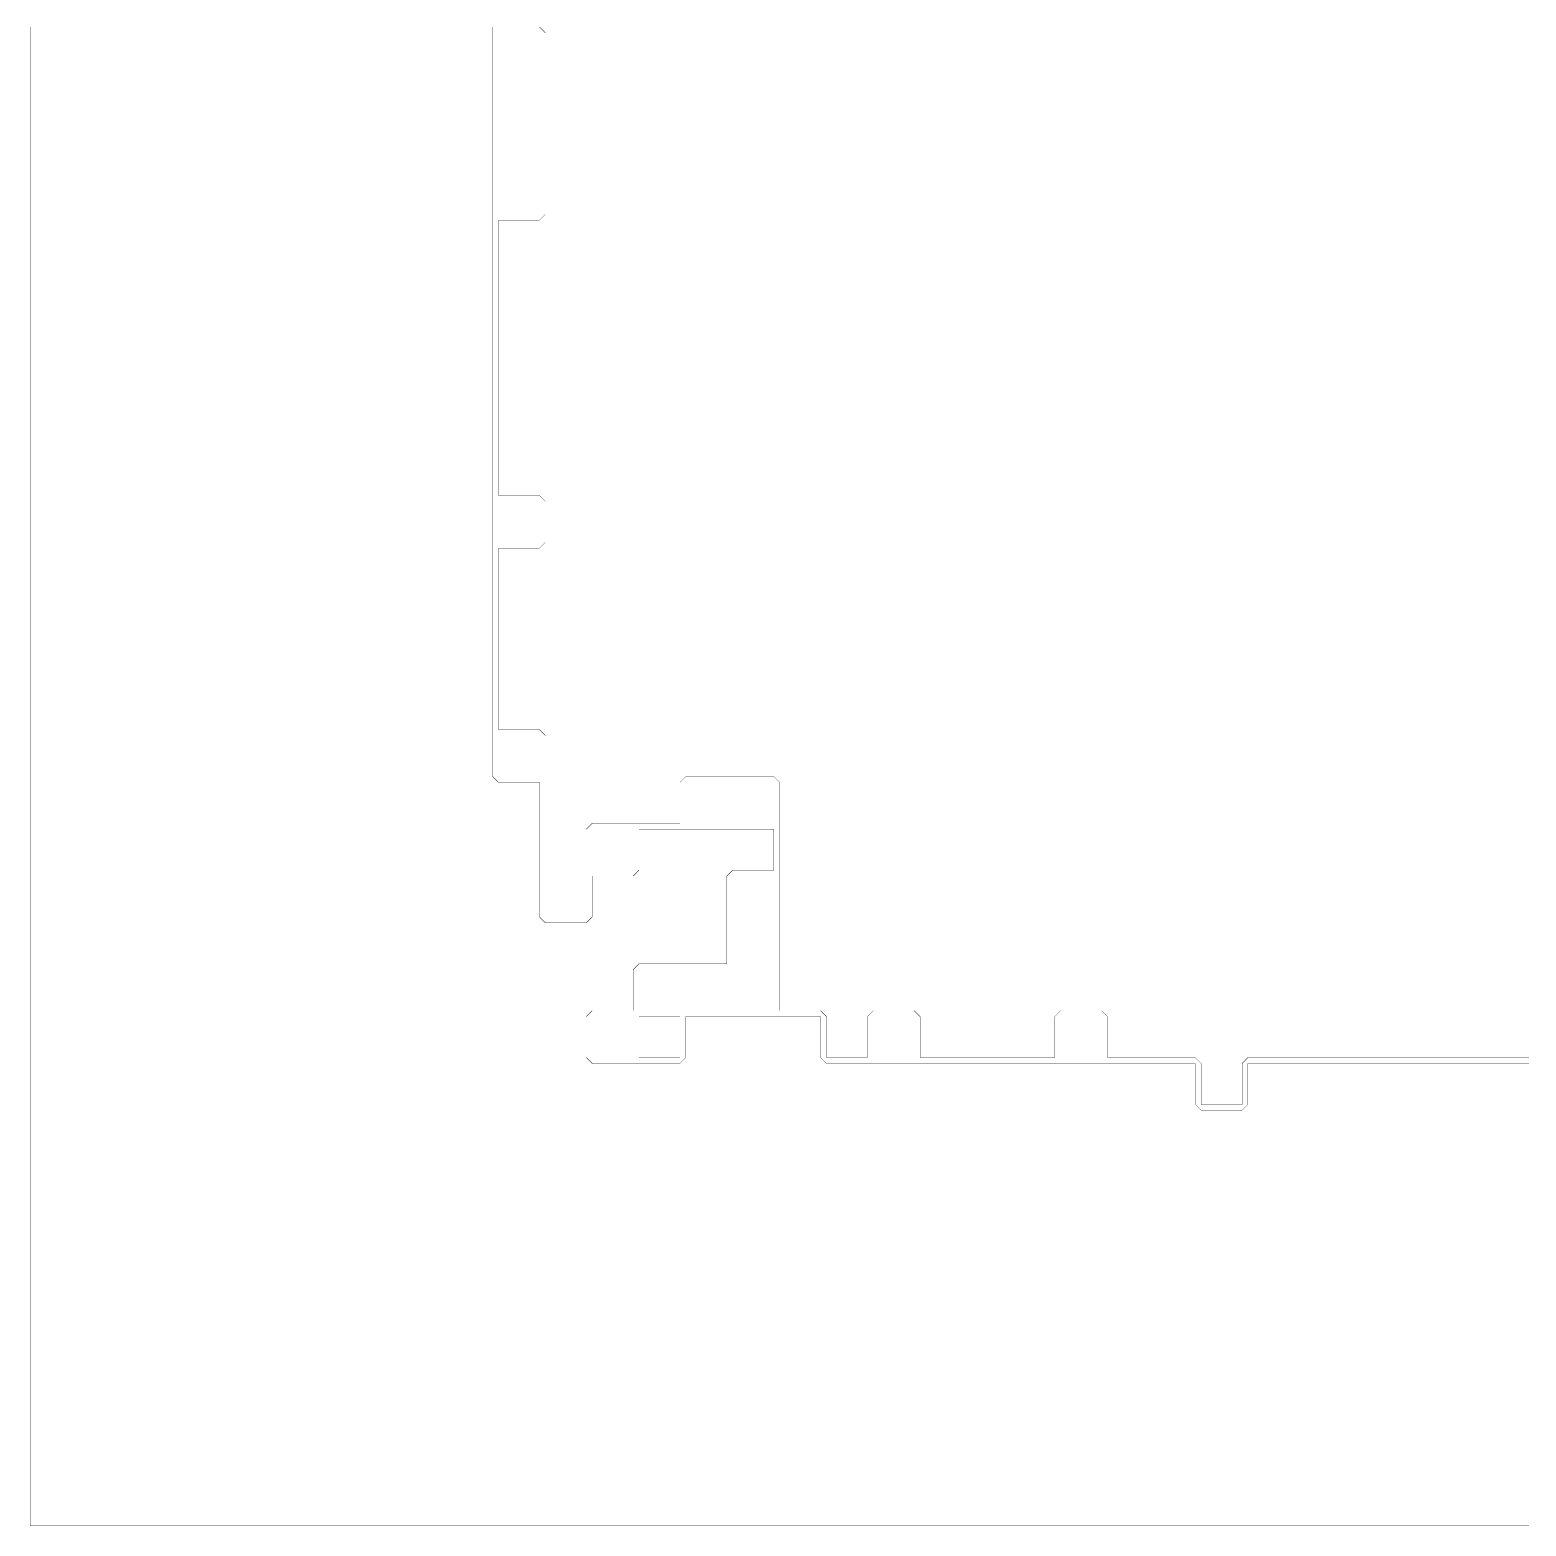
# Model space of a CAD drawing. Header units: metres. Extents: x 0 to 4990, y -4990 to 0.
# Drawn here: x 0 to 2495, y -4990 to -2495 of the extents above; entities that cross this region are included whole.
import ezdxf

# ---------------------------------------------------------------- set-up
doc = ezdxf.new("R2010")
doc.units = ezdxf.units.M
doc.layers.add('conductor', color=1, linetype='Continuous')
doc.layers.add('substrate', color=5, linetype='Continuous')

msp = doc.modelspace()

# ---------------------------------------------------------------- linework, layer by layer
at = {"layer": 'conductor', "const_width": 0.5}
msp.add_lwpolyline([(849.609375, -2490.234375), (859.375, -2500), (859.375, -2509.765625), (859.375, -2519.53125), (859.375, -2529.296875), (859.375, -2539.0625), (859.375, -2548.828125), (859.375, -2558.59375), (859.375, -2568.359375), (859.375, -2578.125), (859.375, -2587.890625), (859.375, -2597.65625), (859.375, -2607.421875), (859.375, -2617.1875), (859.375, -2626.953125), (859.375, -2636.71875), (859.375, -2646.484375), (859.375, -2656.25), (859.375, -2666.015625), (859.375, -2675.78125), (859.375, -2685.546875), (859.375, -2695.3125), (859.375, -2705.078125), (859.375, -2714.84375), (859.375, -2724.609375), (859.375, -2734.375), (859.375, -2744.140625), (859.375, -2753.90625), (859.375, -2763.671875), (859.375, -2773.4375), (859.375, -2783.203125), (859.375, -2792.96875), (859.375, -2802.734375), (849.609375, -2812.5), (839.84375, -2812.5), (830.078125, -2812.5), (820.3125, -2812.5), (810.546875, -2812.5), (800.78125, -2812.5), (791.015625, -2812.5), (781.25, -2812.5), (781.25, -2822.265625), (781.25, -2832.03125), (781.25, -2841.796875), (781.25, -2851.5625), (781.25, -2861.328125), (781.25, -2871.09375), (781.25, -2880.859375), (781.25, -2890.625), (781.25, -2900.390625), (781.25, -2910.15625), (781.25, -2919.921875), (781.25, -2929.6875), (781.25, -2939.453125), (781.25, -2949.21875), (781.25, -2958.984375), (781.25, -2968.75), (781.25, -2978.515625), (781.25, -2988.28125), (781.25, -2998.046875), (781.25, -3007.8125), (781.25, -3017.578125), (781.25, -3027.34375), (781.25, -3037.109375), (781.25, -3046.875), (781.25, -3056.640625), (781.25, -3066.40625), (781.25, -3076.171875), (781.25, -3085.9375), (781.25, -3095.703125), (781.25, -3105.46875), (781.25, -3115.234375), (781.25, -3125), (781.25, -3134.765625), (781.25, -3144.53125), (781.25, -3154.296875), (781.25, -3164.0625), (781.25, -3173.828125), (781.25, -3183.59375), (781.25, -3193.359375), (781.25, -3203.125), (781.25, -3212.890625), (781.25, -3222.65625), (781.25, -3232.421875), (781.25, -3242.1875), (781.25, -3251.953125), (781.25, -3261.71875), (781.25, -3271.484375), (791.015625, -3271.484375), (800.78125, -3271.484375), (810.546875, -3271.484375), (820.3125, -3271.484375), (830.078125, -3271.484375), (839.84375, -3271.484375), (849.609375, -3271.484375), (859.375, -3281.25), (859.375, -3291.015625), (859.375, -3300.78125), (859.375, -3310.546875), (859.375, -3320.3125), (859.375, -3330.078125), (859.375, -3339.84375), (859.375, -3349.609375), (849.609375, -3359.375), (839.84375, -3359.375), (830.078125, -3359.375), (820.3125, -3359.375), (810.546875, -3359.375), (800.78125, -3359.375), (791.015625, -3359.375), (781.25, -3359.375), (781.25, -3369.140625), (781.25, -3378.90625), (781.25, -3388.671875), (781.25, -3398.4375), (781.25, -3408.203125), (781.25, -3417.96875), (781.25, -3427.734375), (781.25, -3437.5), (781.25, -3447.265625), (781.25, -3457.03125), (781.25, -3466.796875), (781.25, -3476.5625), (781.25, -3486.328125), (781.25, -3496.09375), (781.25, -3505.859375), (781.25, -3515.625), (781.25, -3525.390625), (781.25, -3535.15625), (781.25, -3544.921875), (781.25, -3554.6875), (781.25, -3564.453125), (781.25, -3574.21875), (781.25, -3583.984375), (781.25, -3593.75), (781.25, -3603.515625), (781.25, -3613.28125), (781.25, -3623.046875), (781.25, -3632.8125), (781.25, -3642.578125), (781.25, -3652.34375), (781.25, -3662.109375), (791.015625, -3662.109375), (800.78125, -3662.109375), (810.546875, -3662.109375), (820.3125, -3662.109375), (830.078125, -3662.109375), (839.84375, -3662.109375), (849.609375, -3662.109375), (859.375, -3671.875), (859.375, -3681.640625), (859.375, -3691.40625), (859.375, -3701.171875), (859.375, -3710.9375), (859.375, -3720.703125), (859.375, -3730.46875), (859.375, -3740.234375), (859.375, -3750), (859.375, -3759.765625), (859.375, -3769.53125), (859.375, -3779.296875), (859.375, -3789.0625), (859.375, -3798.828125), (859.375, -3808.59375), (859.375, -3818.359375), (859.375, -3828.125), (859.375, -3837.890625), (859.375, -3847.65625), (859.375, -3857.421875), (859.375, -3867.1875), (859.375, -3876.953125), (859.375, -3886.71875), (859.375, -3896.484375), (859.375, -3906.25), (859.375, -3916.015625), (859.375, -3925.78125), (859.375, -3935.546875), (859.375, -3945.3125), (859.375, -3955.078125), (859.375, -3964.84375), (859.375, -3974.609375), (869.140625, -3974.609375), (878.90625, -3974.609375), (888.671875, -3974.609375), (898.4375, -3974.609375), (908.203125, -3974.609375), (917.96875, -3974.609375), (927.734375, -3974.609375), (927.734375, -3964.84375), (927.734375, -3955.078125), (927.734375, -3945.3125), (927.734375, -3935.546875), (927.734375, -3925.78125), (927.734375, -3916.015625), (927.734375, -3906.25), (927.734375, -3896.484375), (927.734375, -3886.71875), (927.734375, -3876.953125), (927.734375, -3867.1875), (927.734375, -3857.421875), (927.734375, -3847.65625), (927.734375, -3837.890625), (927.734375, -3828.125), (937.5, -3818.359375), (947.265625, -3818.359375), (957.03125, -3818.359375), (966.796875, -3818.359375), (976.5625, -3818.359375), (986.328125, -3818.359375), (996.09375, -3818.359375), (1005.859375, -3818.359375), (1015.625, -3818.359375), (1025.390625, -3818.359375), (1035.15625, -3818.359375), (1044.921875, -3818.359375), (1054.6875, -3818.359375), (1064.453125, -3818.359375), (1074.21875, -3818.359375), (1083.984375, -3818.359375), (1083.984375, -3808.59375), (1083.984375, -3798.828125), (1083.984375, -3789.0625), (1083.984375, -3779.296875), (1083.984375, -3769.53125), (1083.984375, -3759.765625), (1083.984375, -3750), (1093.75, -3740.234375), (1103.515625, -3740.234375), (1113.28125, -3740.234375), (1123.046875, -3740.234375), (1132.8125, -3740.234375), (1142.578125, -3740.234375), (1152.34375, -3740.234375), (1162.109375, -3740.234375), (1171.875, -3740.234375), (1181.640625, -3740.234375), (1191.40625, -3740.234375), (1201.171875, -3740.234375), (1210.9375, -3740.234375), (1220.703125, -3740.234375), (1230.46875, -3740.234375), (1240.234375, -3740.234375), (1250, -3750), (1250, -3759.765625), (1250, -3769.53125), (1250, -3779.296875), (1250, -3789.0625), (1250, -3798.828125), (1250, -3808.59375), (1250, -3818.359375), (1250, -3828.125), (1250, -3837.890625), (1250, -3847.65625), (1250, -3857.421875), (1250, -3867.1875), (1250, -3876.953125), (1250, -3886.71875), (1250, -3896.484375), (1250, -3906.25), (1250, -3916.015625), (1250, -3925.78125), (1250, -3935.546875), (1250, -3945.3125), (1250, -3955.078125), (1250, -3964.84375), (1250, -3974.609375), (1250, -3984.375), (1250, -3994.140625), (1250, -4003.90625), (1250, -4013.671875), (1250, -4023.4375), (1250, -4033.203125), (1250, -4042.96875), (1250, -4052.734375), (1250, -4062.5), (1250, -4072.265625), (1250, -4082.03125), (1250, -4091.796875), (1250, -4101.5625), (1250, -4111.328125), (1250, -4121.09375), (1250, -4130.859375), (1259.765625, -4130.859375), (1269.53125, -4130.859375), (1279.296875, -4130.859375), (1289.0625, -4130.859375), (1298.828125, -4130.859375), (1308.59375, -4130.859375), (1318.359375, -4130.859375), (1328.125, -4140.625), (1328.125, -4150.390625), (1328.125, -4160.15625), (1328.125, -4169.921875), (1328.125, -4179.6875), (1328.125, -4189.453125), (1328.125, -4199.21875), (1328.125, -4208.984375), (1337.890625, -4208.984375), (1347.65625, -4208.984375), (1357.421875, -4208.984375), (1367.1875, -4208.984375), (1376.953125, -4208.984375), (1386.71875, -4208.984375), (1396.484375, -4208.984375), (1396.484375, -4199.21875), (1396.484375, -4189.453125), (1396.484375, -4179.6875), (1396.484375, -4169.921875), (1396.484375, -4160.15625), (1396.484375, -4150.390625), (1396.484375, -4140.625), (1406.25, -4130.859375), (1416.015625, -4130.859375), (1425.78125, -4130.859375), (1435.546875, -4130.859375), (1445.3125, -4130.859375), (1455.078125, -4130.859375), (1464.84375, -4130.859375), (1474.609375, -4130.859375), (1484.375, -4140.625), (1484.375, -4150.390625), (1484.375, -4160.15625), (1484.375, -4169.921875), (1484.375, -4179.6875), (1484.375, -4189.453125), (1484.375, -4199.21875), (1484.375, -4208.984375), (1494.140625, -4208.984375), (1503.90625, -4208.984375), (1513.671875, -4208.984375), (1523.4375, -4208.984375), (1533.203125, -4208.984375), (1542.96875, -4208.984375), (1552.734375, -4208.984375), (1562.5, -4208.984375), (1572.265625, -4208.984375), (1582.03125, -4208.984375), (1591.796875, -4208.984375), (1601.5625, -4208.984375), (1611.328125, -4208.984375), (1621.09375, -4208.984375), (1630.859375, -4208.984375), (1640.625, -4208.984375), (1650.390625, -4208.984375), (1660.15625, -4208.984375), (1669.921875, -4208.984375), (1679.6875, -4208.984375), (1689.453125, -4208.984375), (1699.21875, -4208.984375), (1708.984375, -4208.984375), (1708.984375, -4199.21875), (1708.984375, -4189.453125), (1708.984375, -4179.6875), (1708.984375, -4169.921875), (1708.984375, -4160.15625), (1708.984375, -4150.390625), (1708.984375, -4140.625), (1718.75, -4130.859375), (1728.515625, -4130.859375), (1738.28125, -4130.859375), (1748.046875, -4130.859375), (1757.8125, -4130.859375), (1767.578125, -4130.859375), (1777.34375, -4130.859375), (1787.109375, -4130.859375), (1796.875, -4140.625), (1796.875, -4150.390625), (1796.875, -4160.15625), (1796.875, -4169.921875), (1796.875, -4179.6875), (1796.875, -4189.453125), (1796.875, -4199.21875), (1796.875, -4208.984375), (1806.640625, -4208.984375), (1816.40625, -4208.984375), (1826.171875, -4208.984375), (1835.9375, -4208.984375), (1845.703125, -4208.984375), (1855.46875, -4208.984375), (1865.234375, -4208.984375), (1875, -4208.984375), (1884.765625, -4208.984375), (1894.53125, -4208.984375), (1904.296875, -4208.984375), (1914.0625, -4208.984375), (1923.828125, -4208.984375), (1933.59375, -4208.984375), (1943.359375, -4208.984375), (1953.125, -4218.75), (1953.125, -4228.515625), (1953.125, -4238.28125), (1953.125, -4248.046875), (1953.125, -4257.8125), (1953.125, -4267.578125), (1953.125, -4277.34375), (1953.125, -4287.109375), (1962.890625, -4287.109375), (1972.65625, -4287.109375), (1982.421875, -4287.109375), (1992.1875, -4287.109375), (2001.953125, -4287.109375), (2011.71875, -4287.109375), (2021.484375, -4287.109375), (2021.484375, -4277.34375), (2021.484375, -4267.578125), (2021.484375, -4257.8125), (2021.484375, -4248.046875), (2021.484375, -4238.28125), (2021.484375, -4228.515625), (2021.484375, -4218.75), (2031.25, -4208.984375), (2041.015625, -4208.984375), (2050.78125, -4208.984375), (2060.546875, -4208.984375), (2070.3125, -4208.984375), (2080.078125, -4208.984375), (2089.84375, -4208.984375), (2099.609375, -4208.984375), (2109.375, -4208.984375), (2119.140625, -4208.984375), (2128.90625, -4208.984375), (2138.671875, -4208.984375), (2148.4375, -4208.984375), (2158.203125, -4208.984375), (2167.96875, -4208.984375), (2177.734375, -4208.984375), (2187.5, -4208.984375), (2197.265625, -4208.984375), (2207.03125, -4208.984375), (2216.796875, -4208.984375), (2226.5625, -4208.984375), (2236.328125, -4208.984375), (2246.09375, -4208.984375), (2255.859375, -4208.984375), (2265.625, -4208.984375), (2275.390625, -4208.984375), (2285.15625, -4208.984375), (2294.921875, -4208.984375), (2304.6875, -4208.984375), (2314.453125, -4208.984375), (2324.21875, -4208.984375), (2333.984375, -4208.984375), (2343.75, -4208.984375), (2353.515625, -4208.984375), (2363.28125, -4208.984375), (2373.046875, -4208.984375), (2382.8125, -4208.984375), (2392.578125, -4208.984375), (2402.34375, -4208.984375), (2412.109375, -4208.984375), (2421.875, -4208.984375), (2431.640625, -4208.984375), (2441.40625, -4208.984375), (2451.171875, -4208.984375), (2460.9375, -4208.984375), (2470.703125, -4208.984375), (2480.46875, -4208.984375), (2490.234375, -4208.984375), (2500, -4208.984375)], dxfattribs=at)
msp.add_lwpolyline([(1015.625, -4140.625), (1015.625, -4150.390625), (1015.625, -4160.15625), (1015.625, -4169.921875), (1015.625, -4179.6875), (1015.625, -4189.453125), (1015.625, -4199.21875), (1015.625, -4208.984375), (1025.390625, -4208.984375), (1035.15625, -4208.984375), (1044.921875, -4208.984375), (1054.6875, -4208.984375), (1064.453125, -4208.984375), (1074.21875, -4208.984375), (1083.984375, -4208.984375), (1083.984375, -4199.21875), (1083.984375, -4189.453125), (1083.984375, -4179.6875), (1083.984375, -4169.921875), (1083.984375, -4160.15625), (1083.984375, -4150.390625), (1083.984375, -4140.625), (1074.21875, -4140.625), (1064.453125, -4140.625), (1054.6875, -4140.625), (1044.921875, -4140.625), (1035.15625, -4140.625), (1025.390625, -4140.625)], close=True, dxfattribs=at)
at = {"layer": 'substrate', "const_width": 0.5}
for points in [[(0, -2490.234375), (0, -2500), (0, -2509.765625), (0, -2519.53125), (0, -2529.296875), (0, -2539.0625), (0, -2548.828125), (0, -2558.59375), (0, -2568.359375), (0, -2578.125), (0, -2587.890625), (0, -2597.65625), (0, -2607.421875), (0, -2617.1875), (0, -2626.953125), (0, -2636.71875), (0, -2646.484375), (0, -2656.25), (0, -2666.015625), (0, -2675.78125), (0, -2685.546875), (0, -2695.3125), (0, -2705.078125), (0, -2714.84375), (0, -2724.609375), (0, -2734.375), (0, -2744.140625), (0, -2753.90625), (0, -2763.671875), (0, -2773.4375), (0, -2783.203125), (0, -2792.96875), (0, -2802.734375), (0, -2812.5), (0, -2822.265625), (0, -2832.03125), (0, -2841.796875), (0, -2851.5625), (0, -2861.328125), (0, -2871.09375), (0, -2880.859375), (0, -2890.625), (0, -2900.390625), (0, -2910.15625), (0, -2919.921875), (0, -2929.6875), (0, -2939.453125), (0, -2949.21875), (0, -2958.984375), (0, -2968.75), (0, -2978.515625), (0, -2988.28125), (0, -2998.046875), (0, -3007.8125), (0, -3017.578125), (0, -3027.34375), (0, -3037.109375), (0, -3046.875), (0, -3056.640625), (0, -3066.40625), (0, -3076.171875), (0, -3085.9375), (0, -3095.703125), (0, -3105.46875), (0, -3115.234375), (0, -3125), (0, -3134.765625), (0, -3144.53125), (0, -3154.296875), (0, -3164.0625), (0, -3173.828125), (0, -3183.59375), (0, -3193.359375), (0, -3203.125), (0, -3212.890625), (0, -3222.65625), (0, -3232.421875), (0, -3242.1875), (0, -3251.953125), (0, -3261.71875), (0, -3271.484375), (0, -3281.25), (0, -3291.015625), (0, -3300.78125), (0, -3310.546875), (0, -3320.3125), (0, -3330.078125), (0, -3339.84375), (0, -3349.609375), (0, -3359.375), (0, -3369.140625), (0, -3378.90625), (0, -3388.671875), (0, -3398.4375), (0, -3408.203125), (0, -3417.96875), (0, -3427.734375), (0, -3437.5), (0, -3447.265625), (0, -3457.03125), (0, -3466.796875), (0, -3476.5625), (0, -3486.328125), (0, -3496.09375), (0, -3505.859375), (0, -3515.625), (0, -3525.390625), (0, -3535.15625), (0, -3544.921875), (0, -3554.6875), (0, -3564.453125), (0, -3574.21875), (0, -3583.984375), (0, -3593.75), (0, -3603.515625), (0, -3613.28125), (0, -3623.046875), (0, -3632.8125), (0, -3642.578125), (0, -3652.34375), (0, -3662.109375), (0, -3671.875), (0, -3681.640625), (0, -3691.40625), (0, -3701.171875), (0, -3710.9375), (0, -3720.703125), (0, -3730.46875), (0, -3740.234375), (0, -3750), (0, -3759.765625), (0, -3769.53125), (0, -3779.296875), (0, -3789.0625), (0, -3798.828125), (0, -3808.59375), (0, -3818.359375), (0, -3828.125), (0, -3837.890625), (0, -3847.65625), (0, -3857.421875), (0, -3867.1875), (0, -3876.953125), (0, -3886.71875), (0, -3896.484375), (0, -3906.25), (0, -3916.015625), (0, -3925.78125), (0, -3935.546875), (0, -3945.3125), (0, -3955.078125), (0, -3964.84375), (0, -3974.609375), (0, -3984.375), (0, -3994.140625), (0, -4003.90625), (0, -4013.671875), (0, -4023.4375), (0, -4033.203125), (0, -4042.96875), (0, -4052.734375), (0, -4062.5), (0, -4072.265625), (0, -4082.03125), (0, -4091.796875), (0, -4101.5625), (0, -4111.328125), (0, -4121.09375), (0, -4130.859375), (0, -4140.625), (0, -4150.390625), (0, -4160.15625), (0, -4169.921875), (0, -4179.6875), (0, -4189.453125), (0, -4199.21875), (0, -4208.984375), (0, -4218.75), (0, -4228.515625), (0, -4238.28125), (0, -4248.046875), (0, -4257.8125), (0, -4267.578125), (0, -4277.34375), (0, -4287.109375), (0, -4296.875), (0, -4306.640625), (0, -4316.40625), (0, -4326.171875), (0, -4335.9375), (0, -4345.703125), (0, -4355.46875), (0, -4365.234375), (0, -4375), (0, -4384.765625), (0, -4394.53125), (0, -4404.296875), (0, -4414.0625), (0, -4423.828125), (0, -4433.59375), (0, -4443.359375), (0, -4453.125), (0, -4462.890625), (0, -4472.65625), (0, -4482.421875), (0, -4492.1875), (0, -4501.953125), (0, -4511.71875), (0, -4521.484375), (0, -4531.25), (0, -4541.015625), (0, -4550.78125), (0, -4560.546875), (0, -4570.3125), (0, -4580.078125), (0, -4589.84375), (0, -4599.609375), (0, -4609.375), (0, -4619.140625), (0, -4628.90625), (0, -4638.671875), (0, -4648.4375), (0, -4658.203125), (0, -4667.96875), (0, -4677.734375), (0, -4687.5), (0, -4697.265625), (0, -4707.03125), (0, -4716.796875), (0, -4726.5625), (0, -4736.328125), (0, -4746.09375), (0, -4755.859375), (0, -4765.625), (0, -4775.390625), (0, -4785.15625), (0, -4794.921875), (0, -4804.6875), (0, -4814.453125), (0, -4824.21875), (0, -4833.984375), (0, -4843.75), (0, -4853.515625), (0, -4863.28125), (0, -4873.046875), (0, -4882.8125), (0, -4892.578125), (0, -4902.34375), (0, -4912.109375), (0, -4921.875), (0, -4931.640625), (0, -4941.40625), (0, -4951.171875), (0, -4960.9375), (0, -4970.703125), (0, -4980.46875), (0, -4990.234375), (9.765625, -4990.234375), (19.53125, -4990.234375), (29.296875, -4990.234375), (39.0625, -4990.234375), (48.828125, -4990.234375), (58.59375, -4990.234375), (68.359375, -4990.234375), (78.125, -4990.234375), (87.890625, -4990.234375), (97.65625, -4990.234375), (107.421875, -4990.234375), (117.1875, -4990.234375), (126.953125, -4990.234375), (136.71875, -4990.234375), (146.484375, -4990.234375), (156.25, -4990.234375), (166.015625, -4990.234375), (175.78125, -4990.234375), (185.546875, -4990.234375), (195.3125, -4990.234375), (205.078125, -4990.234375), (214.84375, -4990.234375), (224.609375, -4990.234375), (234.375, -4990.234375), (244.140625, -4990.234375), (253.90625, -4990.234375), (263.671875, -4990.234375), (273.4375, -4990.234375), (283.203125, -4990.234375), (292.96875, -4990.234375), (302.734375, -4990.234375), (312.5, -4990.234375), (322.265625, -4990.234375), (332.03125, -4990.234375), (341.796875, -4990.234375), (351.5625, -4990.234375), (361.328125, -4990.234375), (371.09375, -4990.234375), (380.859375, -4990.234375), (390.625, -4990.234375), (400.390625, -4990.234375), (410.15625, -4990.234375), (419.921875, -4990.234375), (429.6875, -4990.234375), (439.453125, -4990.234375), (449.21875, -4990.234375), (458.984375, -4990.234375), (468.75, -4990.234375), (478.515625, -4990.234375), (488.28125, -4990.234375), (498.046875, -4990.234375), (507.8125, -4990.234375), (517.578125, -4990.234375), (527.34375, -4990.234375), (537.109375, -4990.234375), (546.875, -4990.234375), (556.640625, -4990.234375), (566.40625, -4990.234375), (576.171875, -4990.234375), (585.9375, -4990.234375), (595.703125, -4990.234375), (605.46875, -4990.234375), (615.234375, -4990.234375), (625, -4990.234375), (634.765625, -4990.234375), (644.53125, -4990.234375), (654.296875, -4990.234375), (664.0625, -4990.234375), (673.828125, -4990.234375), (683.59375, -4990.234375), (693.359375, -4990.234375), (703.125, -4990.234375), (712.890625, -4990.234375), (722.65625, -4990.234375), (732.421875, -4990.234375), (742.1875, -4990.234375), (751.953125, -4990.234375), (761.71875, -4990.234375), (771.484375, -4990.234375), (781.25, -4990.234375), (791.015625, -4990.234375), (800.78125, -4990.234375), (810.546875, -4990.234375), (820.3125, -4990.234375), (830.078125, -4990.234375), (839.84375, -4990.234375), (849.609375, -4990.234375), (859.375, -4990.234375), (869.140625, -4990.234375), (878.90625, -4990.234375), (888.671875, -4990.234375), (898.4375, -4990.234375), (908.203125, -4990.234375), (917.96875, -4990.234375), (927.734375, -4990.234375), (937.5, -4990.234375), (947.265625, -4990.234375), (957.03125, -4990.234375), (966.796875, -4990.234375), (976.5625, -4990.234375), (986.328125, -4990.234375), (996.09375, -4990.234375), (1005.859375, -4990.234375), (1015.625, -4990.234375), (1025.390625, -4990.234375), (1035.15625, -4990.234375), (1044.921875, -4990.234375), (1054.6875, -4990.234375), (1064.453125, -4990.234375), (1074.21875, -4990.234375), (1083.984375, -4990.234375), (1093.75, -4990.234375), (1103.515625, -4990.234375), (1113.28125, -4990.234375), (1123.046875, -4990.234375), (1132.8125, -4990.234375), (1142.578125, -4990.234375), (1152.34375, -4990.234375), (1162.109375, -4990.234375), (1171.875, -4990.234375), (1181.640625, -4990.234375), (1191.40625, -4990.234375), (1201.171875, -4990.234375), (1210.9375, -4990.234375), (1220.703125, -4990.234375), (1230.46875, -4990.234375), (1240.234375, -4990.234375), (1250, -4990.234375), (1259.765625, -4990.234375), (1269.53125, -4990.234375), (1279.296875, -4990.234375), (1289.0625, -4990.234375), (1298.828125, -4990.234375), (1308.59375, -4990.234375), (1318.359375, -4990.234375), (1328.125, -4990.234375), (1337.890625, -4990.234375), (1347.65625, -4990.234375), (1357.421875, -4990.234375), (1367.1875, -4990.234375), (1376.953125, -4990.234375), (1386.71875, -4990.234375), (1396.484375, -4990.234375), (1406.25, -4990.234375), (1416.015625, -4990.234375), (1425.78125, -4990.234375), (1435.546875, -4990.234375), (1445.3125, -4990.234375), (1455.078125, -4990.234375), (1464.84375, -4990.234375), (1474.609375, -4990.234375), (1484.375, -4990.234375), (1494.140625, -4990.234375), (1503.90625, -4990.234375), (1513.671875, -4990.234375), (1523.4375, -4990.234375), (1533.203125, -4990.234375), (1542.96875, -4990.234375), (1552.734375, -4990.234375), (1562.5, -4990.234375), (1572.265625, -4990.234375), (1582.03125, -4990.234375), (1591.796875, -4990.234375), (1601.5625, -4990.234375), (1611.328125, -4990.234375), (1621.09375, -4990.234375), (1630.859375, -4990.234375), (1640.625, -4990.234375), (1650.390625, -4990.234375), (1660.15625, -4990.234375), (1669.921875, -4990.234375), (1679.6875, -4990.234375), (1689.453125, -4990.234375), (1699.21875, -4990.234375), (1708.984375, -4990.234375), (1718.75, -4990.234375), (1728.515625, -4990.234375), (1738.28125, -4990.234375), (1748.046875, -4990.234375), (1757.8125, -4990.234375), (1767.578125, -4990.234375), (1777.34375, -4990.234375), (1787.109375, -4990.234375), (1796.875, -4990.234375), (1806.640625, -4990.234375), (1816.40625, -4990.234375), (1826.171875, -4990.234375), (1835.9375, -4990.234375), (1845.703125, -4990.234375), (1855.46875, -4990.234375), (1865.234375, -4990.234375), (1875, -4990.234375), (1884.765625, -4990.234375), (1894.53125, -4990.234375), (1904.296875, -4990.234375), (1914.0625, -4990.234375), (1923.828125, -4990.234375), (1933.59375, -4990.234375), (1943.359375, -4990.234375), (1953.125, -4990.234375), (1962.890625, -4990.234375), (1972.65625, -4990.234375), (1982.421875, -4990.234375), (1992.1875, -4990.234375), (2001.953125, -4990.234375), (2011.71875, -4990.234375), (2021.484375, -4990.234375), (2031.25, -4990.234375), (2041.015625, -4990.234375), (2050.78125, -4990.234375), (2060.546875, -4990.234375), (2070.3125, -4990.234375), (2080.078125, -4990.234375), (2089.84375, -4990.234375), (2099.609375, -4990.234375), (2109.375, -4990.234375), (2119.140625, -4990.234375), (2128.90625, -4990.234375), (2138.671875, -4990.234375), (2148.4375, -4990.234375), (2158.203125, -4990.234375), (2167.96875, -4990.234375), (2177.734375, -4990.234375), (2187.5, -4990.234375), (2197.265625, -4990.234375), (2207.03125, -4990.234375), (2216.796875, -4990.234375), (2226.5625, -4990.234375), (2236.328125, -4990.234375), (2246.09375, -4990.234375), (2255.859375, -4990.234375), (2265.625, -4990.234375), (2275.390625, -4990.234375), (2285.15625, -4990.234375), (2294.921875, -4990.234375), (2304.6875, -4990.234375), (2314.453125, -4990.234375), (2324.21875, -4990.234375), (2333.984375, -4990.234375), (2343.75, -4990.234375), (2353.515625, -4990.234375), (2363.28125, -4990.234375), (2373.046875, -4990.234375), (2382.8125, -4990.234375), (2392.578125, -4990.234375), (2402.34375, -4990.234375), (2412.109375, -4990.234375), (2421.875, -4990.234375), (2431.640625, -4990.234375), (2441.40625, -4990.234375), (2451.171875, -4990.234375), (2460.9375, -4990.234375), (2470.703125, -4990.234375), (2480.46875, -4990.234375), (2490.234375, -4990.234375), (2500, -4990.234375)], [(2500, -4218.75), (2490.234375, -4218.75), (2480.46875, -4218.75), (2470.703125, -4218.75), (2460.9375, -4218.75), (2451.171875, -4218.75), (2441.40625, -4218.75), (2431.640625, -4218.75), (2421.875, -4218.75), (2412.109375, -4218.75), (2402.34375, -4218.75), (2392.578125, -4218.75), (2382.8125, -4218.75), (2373.046875, -4218.75), (2363.28125, -4218.75), (2353.515625, -4218.75), (2343.75, -4218.75), (2333.984375, -4218.75), (2324.21875, -4218.75), (2314.453125, -4218.75), (2304.6875, -4218.75), (2294.921875, -4218.75), (2285.15625, -4218.75), (2275.390625, -4218.75), (2265.625, -4218.75), (2255.859375, -4218.75), (2246.09375, -4218.75), (2236.328125, -4218.75), (2226.5625, -4218.75), (2216.796875, -4218.75), (2207.03125, -4218.75), (2197.265625, -4218.75), (2187.5, -4218.75), (2177.734375, -4218.75), (2167.96875, -4218.75), (2158.203125, -4218.75), (2148.4375, -4218.75), (2138.671875, -4218.75), (2128.90625, -4218.75), (2119.140625, -4218.75), (2109.375, -4218.75), (2099.609375, -4218.75), (2089.84375, -4218.75), (2080.078125, -4218.75), (2070.3125, -4218.75), (2060.546875, -4218.75), (2050.78125, -4218.75), (2041.015625, -4218.75), (2031.25, -4218.75), (2031.25, -4228.515625), (2031.25, -4238.28125), (2031.25, -4248.046875), (2031.25, -4257.8125), (2031.25, -4267.578125), (2031.25, -4277.34375), (2031.25, -4287.109375), (2021.484375, -4296.875), (2011.71875, -4296.875), (2001.953125, -4296.875), (1992.1875, -4296.875), (1982.421875, -4296.875), (1972.65625, -4296.875), (1962.890625, -4296.875), (1953.125, -4296.875), (1943.359375, -4287.109375), (1943.359375, -4277.34375), (1943.359375, -4267.578125), (1943.359375, -4257.8125), (1943.359375, -4248.046875), (1943.359375, -4238.28125), (1943.359375, -4228.515625), (1943.359375, -4218.75), (1933.59375, -4218.75), (1923.828125, -4218.75), (1914.0625, -4218.75), (1904.296875, -4218.75), (1894.53125, -4218.75), (1884.765625, -4218.75), (1875, -4218.75), (1865.234375, -4218.75), (1855.46875, -4218.75), (1845.703125, -4218.75), (1835.9375, -4218.75), (1826.171875, -4218.75), (1816.40625, -4218.75), (1806.640625, -4218.75), (1796.875, -4218.75), (1787.109375, -4218.75), (1777.34375, -4218.75), (1767.578125, -4218.75), (1757.8125, -4218.75), (1748.046875, -4218.75), (1738.28125, -4218.75), (1728.515625, -4218.75), (1718.75, -4218.75), (1708.984375, -4218.75), (1699.21875, -4218.75), (1689.453125, -4218.75), (1679.6875, -4218.75), (1669.921875, -4218.75), (1660.15625, -4218.75), (1650.390625, -4218.75), (1640.625, -4218.75), (1630.859375, -4218.75), (1621.09375, -4218.75), (1611.328125, -4218.75), (1601.5625, -4218.75), (1591.796875, -4218.75), (1582.03125, -4218.75), (1572.265625, -4218.75), (1562.5, -4218.75), (1552.734375, -4218.75), (1542.96875, -4218.75), (1533.203125, -4218.75), (1523.4375, -4218.75), (1513.671875, -4218.75), (1503.90625, -4218.75), (1494.140625, -4218.75), (1484.375, -4218.75), (1474.609375, -4218.75), (1464.84375, -4218.75), (1455.078125, -4218.75), (1445.3125, -4218.75), (1435.546875, -4218.75), (1425.78125, -4218.75), (1416.015625, -4218.75), (1406.25, -4218.75), (1396.484375, -4218.75), (1386.71875, -4218.75), (1376.953125, -4218.75), (1367.1875, -4218.75), (1357.421875, -4218.75), (1347.65625, -4218.75), (1337.890625, -4218.75), (1328.125, -4218.75), (1318.359375, -4208.984375), (1318.359375, -4199.21875), (1318.359375, -4189.453125), (1318.359375, -4179.6875), (1318.359375, -4169.921875), (1318.359375, -4160.15625), (1318.359375, -4150.390625), (1318.359375, -4140.625), (1308.59375, -4140.625), (1298.828125, -4140.625), (1289.0625, -4140.625), (1279.296875, -4140.625), (1269.53125, -4140.625), (1259.765625, -4140.625), (1250, -4140.625), (1240.234375, -4140.625), (1230.46875, -4140.625), (1220.703125, -4140.625), (1210.9375, -4140.625), (1201.171875, -4140.625), (1191.40625, -4140.625), (1181.640625, -4140.625), (1171.875, -4140.625), (1162.109375, -4140.625), (1152.34375, -4140.625), (1142.578125, -4140.625), (1132.8125, -4140.625), (1123.046875, -4140.625), (1113.28125, -4140.625), (1103.515625, -4140.625), (1093.75, -4140.625), (1093.75, -4150.390625), (1093.75, -4160.15625), (1093.75, -4169.921875), (1093.75, -4179.6875), (1093.75, -4189.453125), (1093.75, -4199.21875), (1093.75, -4208.984375), (1083.984375, -4218.75), (1074.21875, -4218.75), (1064.453125, -4218.75), (1054.6875, -4218.75), (1044.921875, -4218.75), (1035.15625, -4218.75), (1025.390625, -4218.75), (1015.625, -4218.75), (1005.859375, -4218.75), (996.09375, -4218.75), (986.328125, -4218.75), (976.5625, -4218.75), (966.796875, -4218.75), (957.03125, -4218.75), (947.265625, -4218.75), (937.5, -4218.75), (927.734375, -4208.984375), (927.734375, -4199.21875), (927.734375, -4189.453125), (927.734375, -4179.6875), (927.734375, -4169.921875), (927.734375, -4160.15625), (927.734375, -4150.390625), (927.734375, -4140.625), (937.5, -4130.859375), (947.265625, -4130.859375), (957.03125, -4130.859375), (966.796875, -4130.859375), (976.5625, -4130.859375), (986.328125, -4130.859375), (996.09375, -4130.859375), (1005.859375, -4130.859375), (1005.859375, -4121.09375), (1005.859375, -4111.328125), (1005.859375, -4101.5625), (1005.859375, -4091.796875), (1005.859375, -4082.03125), (1005.859375, -4072.265625), (1005.859375, -4062.5), (1015.625, -4052.734375), (1025.390625, -4052.734375), (1035.15625, -4052.734375), (1044.921875, -4052.734375), (1054.6875, -4052.734375), (1064.453125, -4052.734375), (1074.21875, -4052.734375), (1083.984375, -4052.734375), (1093.75, -4052.734375), (1103.515625, -4052.734375), (1113.28125, -4052.734375), (1123.046875, -4052.734375), (1132.8125, -4052.734375), (1142.578125, -4052.734375), (1152.34375, -4052.734375), (1162.109375, -4052.734375), (1162.109375, -4042.96875), (1162.109375, -4033.203125), (1162.109375, -4023.4375), (1162.109375, -4013.671875), (1162.109375, -4003.90625), (1162.109375, -3994.140625), (1162.109375, -3984.375), (1162.109375, -3974.609375), (1162.109375, -3964.84375), (1162.109375, -3955.078125), (1162.109375, -3945.3125), (1162.109375, -3935.546875), (1162.109375, -3925.78125), (1162.109375, -3916.015625), (1162.109375, -3906.25), (1171.875, -3896.484375), (1181.640625, -3896.484375), (1191.40625, -3896.484375), (1201.171875, -3896.484375), (1210.9375, -3896.484375), (1220.703125, -3896.484375), (1230.46875, -3896.484375), (1240.234375, -3896.484375), (1240.234375, -3886.71875), (1240.234375, -3876.953125), (1240.234375, -3867.1875), (1240.234375, -3857.421875), (1240.234375, -3847.65625), (1240.234375, -3837.890625), (1240.234375, -3828.125), (1230.46875, -3828.125), (1220.703125, -3828.125), (1210.9375, -3828.125), (1201.171875, -3828.125), (1191.40625, -3828.125), (1181.640625, -3828.125), (1171.875, -3828.125), (1162.109375, -3828.125), (1152.34375, -3828.125), (1142.578125, -3828.125), (1132.8125, -3828.125), (1123.046875, -3828.125), (1113.28125, -3828.125), (1103.515625, -3828.125), (1093.75, -3828.125), (1083.984375, -3828.125), (1074.21875, -3828.125), (1064.453125, -3828.125), (1054.6875, -3828.125), (1044.921875, -3828.125), (1035.15625, -3828.125), (1025.390625, -3828.125), (1015.625, -3828.125), (1015.625, -3837.890625), (1015.625, -3847.65625), (1015.625, -3857.421875), (1015.625, -3867.1875), (1015.625, -3876.953125), (1015.625, -3886.71875), (1015.625, -3896.484375), (1005.859375, -3906.25), (996.09375, -3906.25), (986.328125, -3906.25), (976.5625, -3906.25), (966.796875, -3906.25), (957.03125, -3906.25), (947.265625, -3906.25), (937.5, -3906.25), (937.5, -3916.015625), (937.5, -3925.78125), (937.5, -3935.546875), (937.5, -3945.3125), (937.5, -3955.078125), (937.5, -3964.84375), (937.5, -3974.609375), (927.734375, -3984.375), (917.96875, -3984.375), (908.203125, -3984.375), (898.4375, -3984.375), (888.671875, -3984.375), (878.90625, -3984.375), (869.140625, -3984.375), (859.375, -3984.375), (849.609375, -3974.609375), (849.609375, -3964.84375), (849.609375, -3955.078125), (849.609375, -3945.3125), (849.609375, -3935.546875), (849.609375, -3925.78125), (849.609375, -3916.015625), (849.609375, -3906.25), (849.609375, -3896.484375), (849.609375, -3886.71875), (849.609375, -3876.953125), (849.609375, -3867.1875), (849.609375, -3857.421875), (849.609375, -3847.65625), (849.609375, -3837.890625), (849.609375, -3828.125), (849.609375, -3818.359375), (849.609375, -3808.59375), (849.609375, -3798.828125), (849.609375, -3789.0625), (849.609375, -3779.296875), (849.609375, -3769.53125), (849.609375, -3759.765625), (849.609375, -3750), (839.84375, -3750), (830.078125, -3750), (820.3125, -3750), (810.546875, -3750), (800.78125, -3750), (791.015625, -3750), (781.25, -3750), (771.484375, -3740.234375), (771.484375, -3730.46875), (771.484375, -3720.703125), (771.484375, -3710.9375), (771.484375, -3701.171875), (771.484375, -3691.40625), (771.484375, -3681.640625), (771.484375, -3671.875), (771.484375, -3662.109375), (771.484375, -3652.34375), (771.484375, -3642.578125), (771.484375, -3632.8125), (771.484375, -3623.046875), (771.484375, -3613.28125), (771.484375, -3603.515625), (771.484375, -3593.75), (771.484375, -3583.984375), (771.484375, -3574.21875), (771.484375, -3564.453125), (771.484375, -3554.6875), (771.484375, -3544.921875), (771.484375, -3535.15625), (771.484375, -3525.390625), (771.484375, -3515.625), (771.484375, -3505.859375), (771.484375, -3496.09375), (771.484375, -3486.328125), (771.484375, -3476.5625), (771.484375, -3466.796875), (771.484375, -3457.03125), (771.484375, -3447.265625), (771.484375, -3437.5), (771.484375, -3427.734375), (771.484375, -3417.96875), (771.484375, -3408.203125), (771.484375, -3398.4375), (771.484375, -3388.671875), (771.484375, -3378.90625), (771.484375, -3369.140625), (771.484375, -3359.375), (771.484375, -3349.609375), (771.484375, -3339.84375), (771.484375, -3330.078125), (771.484375, -3320.3125), (771.484375, -3310.546875), (771.484375, -3300.78125), (771.484375, -3291.015625), (771.484375, -3281.25), (771.484375, -3271.484375), (771.484375, -3261.71875), (771.484375, -3251.953125), (771.484375, -3242.1875), (771.484375, -3232.421875), (771.484375, -3222.65625), (771.484375, -3212.890625), (771.484375, -3203.125), (771.484375, -3193.359375), (771.484375, -3183.59375), (771.484375, -3173.828125), (771.484375, -3164.0625), (771.484375, -3154.296875), (771.484375, -3144.53125), (771.484375, -3134.765625), (771.484375, -3125), (771.484375, -3115.234375), (771.484375, -3105.46875), (771.484375, -3095.703125), (771.484375, -3085.9375), (771.484375, -3076.171875), (771.484375, -3066.40625), (771.484375, -3056.640625), (771.484375, -3046.875), (771.484375, -3037.109375), (771.484375, -3027.34375), (771.484375, -3017.578125), (771.484375, -3007.8125), (771.484375, -2998.046875), (771.484375, -2988.28125), (771.484375, -2978.515625), (771.484375, -2968.75), (771.484375, -2958.984375), (771.484375, -2949.21875), (771.484375, -2939.453125), (771.484375, -2929.6875), (771.484375, -2919.921875), (771.484375, -2910.15625), (771.484375, -2900.390625), (771.484375, -2890.625), (771.484375, -2880.859375), (771.484375, -2871.09375), (771.484375, -2861.328125), (771.484375, -2851.5625), (771.484375, -2841.796875), (771.484375, -2832.03125), (771.484375, -2822.265625), (771.484375, -2812.5), (771.484375, -2802.734375), (771.484375, -2792.96875), (771.484375, -2783.203125), (771.484375, -2773.4375), (771.484375, -2763.671875), (771.484375, -2753.90625), (771.484375, -2744.140625), (771.484375, -2734.375), (771.484375, -2724.609375), (771.484375, -2714.84375), (771.484375, -2705.078125), (771.484375, -2695.3125), (771.484375, -2685.546875), (771.484375, -2675.78125), (771.484375, -2666.015625), (771.484375, -2656.25), (771.484375, -2646.484375), (771.484375, -2636.71875), (771.484375, -2626.953125), (771.484375, -2617.1875), (771.484375, -2607.421875), (771.484375, -2597.65625), (771.484375, -2587.890625), (771.484375, -2578.125), (771.484375, -2568.359375), (771.484375, -2558.59375), (771.484375, -2548.828125), (771.484375, -2539.0625), (771.484375, -2529.296875), (771.484375, -2519.53125), (771.484375, -2509.765625), (771.484375, -2500), (771.484375, -2490.234375)]]:
    msp.add_lwpolyline(points, dxfattribs=at)

doc.saveas('drawing.dxf')
